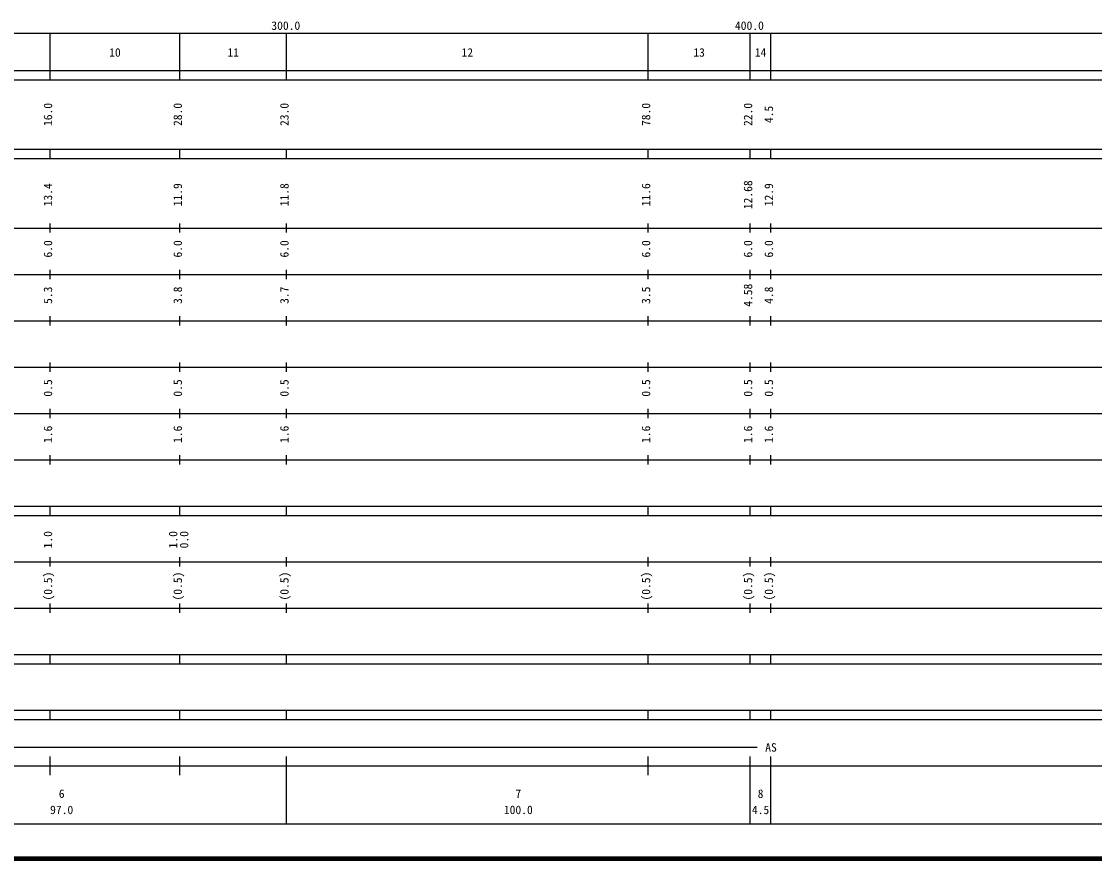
# Model space of a CAD drawing. Units: millimetres on the paper, enlarged 1000 times. Extents: x 40000 to 680000, y 20000 to 380000.
# Drawn here: x 310828 to 542289, y 20000 to 200555 of the extents above; entities that cross this region are included whole.
import ezdxf
from ezdxf.enums import TextEntityAlignment as Align

# ---------------------------------------------------------------- set-up
doc = ezdxf.new("R2010")
doc.units = ezdxf.units.MM
doc.header["$LTSCALE"] = 1000
doc.layers.add('M-TTL', color=2, linetype='Continuous', lineweight=140)
doc.layers.add('M-TTL-BAND', color=7, linetype='Continuous', lineweight=25)
doc.styles.add('ＭＳ ゴシック', font='')
doc.styles.get('ＭＳ ゴシック').set_extended_font_data('MS Gothic')

msp = doc.modelspace()

# ---------------------------------------------------------------- linework, layer by layer
at = {"layer": 'M-TTL'}
msp.add_line((40000, 20000), (680000, 20000), dxfattribs=at)
at = {"layer": 'M-TTL-BAND'}
for p, q in [((68000, 198000), (579000, 198000)), ((317000, 188000), (317000, 198000)), ((345000, 188000), (345000, 198000)), ((368000, 188000), (368000, 198000)), ((446000, 188000), (446000, 198000)), ((468000, 188000), (468000, 198000)), ((472500, 188000), (472500, 198000)), ((40000, 190000), (579000, 190000)), ((40000, 188000), (579000, 188000)), ((40000, 173000), (579000, 173000)), ((317000, 171000), (317000, 173000)), ((345000, 171000), (345000, 173000)), ((368000, 171000), (368000, 173000)), ((446000, 171000), (446000, 173000)), ((468000, 171000), (468000, 173000)), ((472500, 171000), (472500, 173000)), ((40000, 171000), (579000, 171000)), ((40000, 156000), (579000, 156000)), ((317000, 155000), (317000, 157000)), ((345000, 155000), (345000, 157000)), ((368000, 155000), (368000, 157000)), ((446000, 155000), (446000, 157000)), ((468000, 155000), (468000, 157000)), ((472500, 155000), (472500, 157000)), ((46000, 146000), (579000, 146000)), ((317000, 145000), (317000, 147000)), ((345000, 145000), (345000, 147000)), ((368000, 145000), (368000, 147000)), ((446000, 145000), (446000, 147000)), ((468000, 145000), (468000, 147000)), ((472500, 145000), (472500, 147000)), ((317000, 135000), (317000, 137000)), ((345000, 135000), (345000, 137000)), ((368000, 135000), (368000, 137000)), ((446000, 135000), (446000, 137000)), ((468000, 135000), (468000, 137000)), ((472500, 135000), (472500, 137000)), ((52000, 136000), (579000, 136000)), ((46000, 126000), (579000, 126000)), ((317000, 125000), (317000, 127000)), ((345000, 125000), (345000, 127000)), ((368000, 125000), (368000, 127000)), ((446000, 125000), (446000, 127000)), ((468000, 125000), (468000, 127000)), ((472500, 125000), (472500, 127000)), ((52000, 116000), (579000, 116000)), ((317000, 115000), (317000, 117000)), ((345000, 115000), (345000, 117000)), ((368000, 115000), (368000, 117000)), ((446000, 115000), (446000, 117000)), ((468000, 115000), (468000, 117000)), ((472500, 115000), (472500, 117000)), ((317000, 105000), (317000, 107000)), ((345000, 105000), (345000, 107000)), ((368000, 105000), (368000, 107000)), ((446000, 105000), (446000, 107000)), ((468000, 105000), (468000, 107000)), ((472500, 105000), (472500, 107000)), ((46000, 106000), (579000, 106000)), ((40000, 96000), (579000, 96000)), ((317000, 94000), (317000, 96000)), ((345000, 94000), (345000, 96000)), ((368000, 94000), (368000, 96000)), ((446000, 94000), (446000, 96000)), ((468000, 94000), (468000, 96000)), ((472500, 94000), (472500, 96000)), ((40000, 94000), (579000, 94000)), ((49000, 84000), (579000, 84000)), ((317000, 83000), (317000, 85000)), ((345000, 83000), (345000, 85000)), ((368000, 83000), (368000, 85000)), ((446000, 83000), (446000, 85000)), ((468000, 83000), (468000, 85000)), ((472500, 83000), (472500, 85000)), ((317000, 73000), (317000, 75000)), ((345000, 73000), (345000, 75000)), ((368000, 73000), (368000, 75000)), ((446000, 73000), (446000, 75000)), ((468000, 73000), (468000, 75000)), ((472500, 73000), (472500, 75000)), ((40000, 74000), (579000, 74000)), ((40000, 64000), (579000, 64000)), ((317000, 62000), (317000, 64000)), ((345000, 62000), (345000, 64000)), ((368000, 62000), (368000, 64000)), ((446000, 62000), (446000, 64000)), ((468000, 62000), (468000, 64000)), ((472500, 62000), (472500, 64000)), ((40000, 62000), (579000, 62000)), ((40000, 52000), (579000, 52000)), ((317000, 50000), (317000, 52000)), ((345000, 50000), (345000, 52000)), ((368000, 50000), (368000, 52000)), ((446000, 50000), (446000, 52000)), ((468000, 50000), (468000, 52000)), ((472500, 50000), (472500, 52000)), ((40000, 50000), (579000, 50000)), ((278500, 44000), (469500, 44000)), ((317000, 38000), (317000, 42000)), ((345000, 38000), (345000, 42000)), ((368000, 27500), (368000, 42000)), ((446000, 38000), (446000, 42000)), ((468000, 27500), (468000, 42000)), ((472500, 27500), (472500, 42000)), ((40000, 40000), (579000, 40000)), ((68000, 27500), (579000, 27500))]:
    msp.add_line(p, q, dxfattribs=at)

# ---------------------------------------------------------------- texts
at = {"layer": 'M-TTL-BAND', "style": 'ＭＳ ゴシック'}
for s, p in [('300.0', (367844, 198195)), ('400.0', (467844, 198195)), ('10', (331000, 192405)), ('11', (356500, 192405)), ('12', (407000, 192405)), ('13', (457000, 192405)), ('14', (470250, 192405)), ('AS', (472500, 42500)), ('6', (319500, 32523)), ('7', (418000, 32523)), ('8', (470250, 32523)), ('97.0', (319500, 29033)), ('100.0', (418000, 29033)), ('4.5', (470250, 29033))]:
    msp.add_text(s, height=1833, dxfattribs=at).set_placement(p, align=Align.BOTTOM_CENTER)
for s, p in [('16.0', (318000, 180500)), ('28.0', (346000, 180500)), ('23.0', (369000, 180500)), ('78.0', (447000, 180500)), ('22.0', (469000, 180500)), ('4.5', (473500, 180500)), ('13.4', (318000, 163174)), ('11.9', (346000, 163174)), ('11.8', (369000, 163174)), ('11.6', (447000, 163174)), ('12.68', (469000, 163174)), ('12.9', (473500, 163174)), ('6.0', (318000, 151500)), ('6.0', (346000, 151500)), ('6.0', (369000, 151500)), ('6.0', (447000, 151500)), ('6.0', (469000, 151500)), ('6.0', (473500, 151500)), ('4.58', (469000, 141500)), ('5.3', (318000, 141500)), ('3.8', (346000, 141500)), ('3.7', (369000, 141500)), ('3.5', (447000, 141500)), ('4.8', (473500, 141500)), ('0.5', (318000, 121500)), ('0.5', (346000, 121500)), ('0.5', (369000, 121500)), ('0.5', (447000, 121500)), ('0.5', (469000, 121500)), ('0.5', (473500, 121500)), ('1.6', (318000, 111500)), ('1.6', (346000, 111500)), ('1.6', (369000, 111500)), ('1.6', (447000, 111500)), ('1.6', (469000, 111500)), ('1.6', (473500, 111500)), ('1.0', (318000, 88764)), ('1.0', (345000, 88764)), ('0.0', (347370, 88764)), ('(0.5)', (318000, 78764)), ('(0.5)', (346000, 78764)), ('(0.5)', (369000, 78764)), ('(0.5)', (447000, 78764)), ('(0.5)', (469000, 78764)), ('(0.5)', (473500, 78764))]:
    msp.add_text(s, height=1833, rotation=90, dxfattribs=at).set_placement(p, align=Align.BOTTOM_CENTER)

doc.saveas('drawing.dxf')
